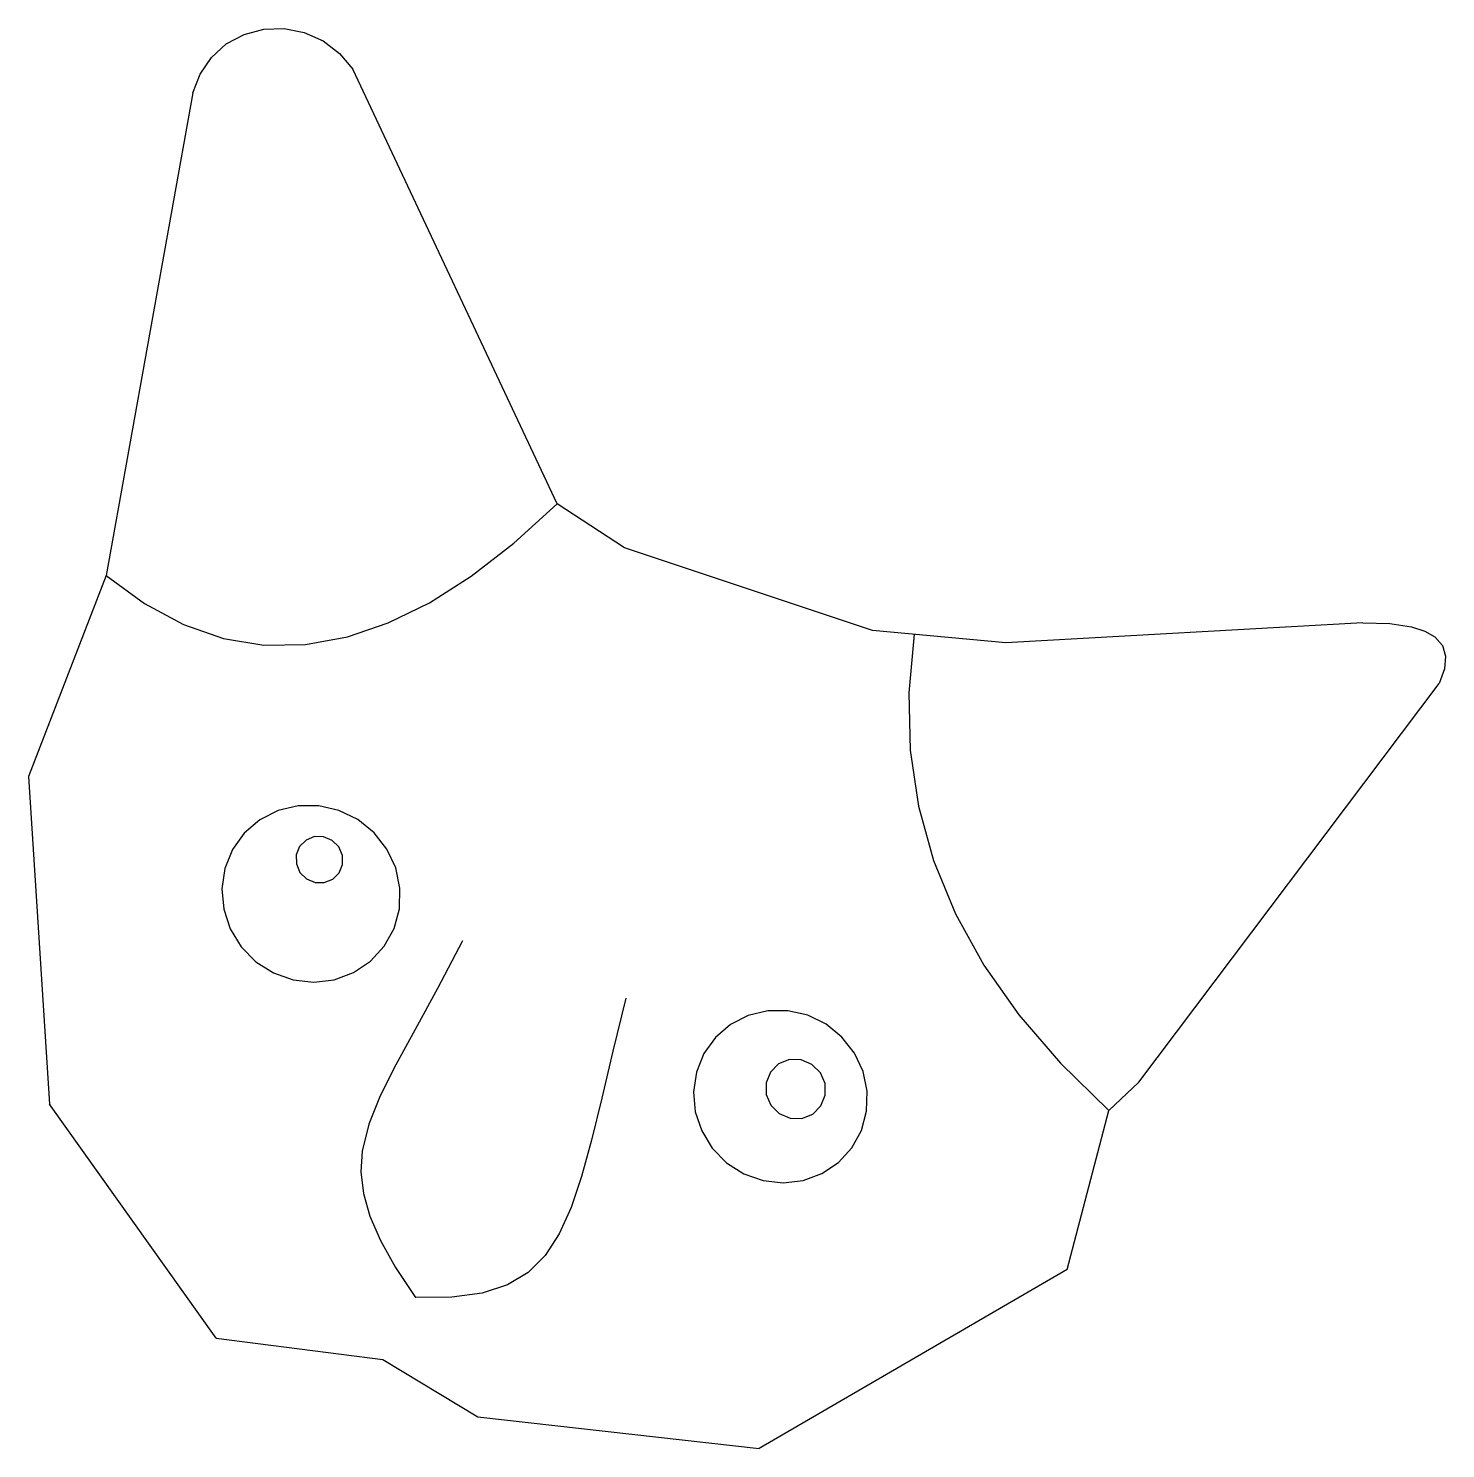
# Model space of a CAD drawing. Header units: millimetres. Extents: x 230 to 831, y 297 to 899.
import ezdxf

# ---------------------------------------------------------------- set-up
doc = ezdxf.new("R2010")
doc.units = ezdxf.units.MM

msp = doc.modelspace()

# ---------------------------------------------------------------- linework, layer by layer
at = {"color": 7, "linetype": 'Continuous'}
for p, q in [((454.57, 697.09), (367.96, 881.22)), ((300.15, 871.18), (263.38, 666.7)), ((483.07, 678.43), (454.57, 697.09)), ((588.24, 643.43), (483.07, 678.43)), ((263.38, 666.7), (230.43, 581.57)), ((796.03, 646.57), (644.68, 638.19)), ((644.68, 638.19), (588.24, 643.43)), ((700.99, 451.95), (828.37, 620.86)), ((230.43, 581.57), (239.4, 442.71)), ((688.32, 439.96), (700.99, 451.95)), ((239.4, 442.71), (239.6, 442.46)), ((310, 343.57), (239.4, 442.71)), ((670.64, 372.57), (688.32, 439.96)), ((670.64, 372.57), (540.2, 296.72)), ((310, 343.57), (380.61, 334.53)), ((380.61, 334.53), (420.88, 310.13)), ((420.88, 310.13), (540.2, 296.72))]:
    msp.add_line(p, q, dxfattribs=at)
at = {"color": 7, "linetype": 'Continuous', "flags": 128}
for points in [[(300.15, 871.18), (303.18, 879.16), (307.98, 886.2), (314.32, 891.91), (321.84, 895.99), (330.16, 898.23), (338.82, 898.5), (347.37, 896.8), (355.35, 893.21), (362.34, 887.92), (367.96, 881.22)], [(263.38, 666.7), (279.6, 654.77), (296.16, 645.88), (313.05, 640.03), (330.27, 637.22), (347.83, 637.45), (365.72, 640.72), (382.9, 646.59), (400.37, 655.16), (418.14, 666.43), (436.21, 680.41), (454.57, 697.09)], [(796.03, 646.57), (807.48, 646.31), (816.67, 644.97), (822.32, 643.15), (826.57, 640.66), (829.72, 637.01), (831.07, 632.49), (830.62, 627.11), (828.37, 620.86)], [(605.82, 641.8), (603.51, 616.97), (604.11, 592.71), (607.62, 569), (614.05, 545.85), (623.39, 523.27), (635.41, 501.63), (650.24, 480.53), (667.87, 459.98), (688.32, 439.96)], [(353.47, 569.15), (344.7, 569.12), (336.22, 567.09), (328.49, 563.15), (321.94, 557.53), (316.92, 550.53), (313.68, 542.52), (312.42, 533.93), (313.2, 525.24), (315.97, 516.9), (320.59, 509.37), (326.81, 503.05), (334.29, 498.29), (342.63, 495.34), (351.38, 494.36), (360.06, 495.4), (368.22, 498.4), (375.41, 503.21), (381.23, 509.57), (385.39, 517.12), (387.65, 525.48), (387.9, 534.18), (386.11, 542.75), (382.39, 550.74), (376.93, 557.71), (370.04, 563.28), (362.07, 567.17), (353.47, 569.15)], [(363.52, 548.09), (361.97, 551.68), (359.18, 554.44), (355.56, 555.97), (351.67, 556.02), (348.09, 554.58), (345.38, 551.89), (343.94, 548.34), (344, 544.47), (345.54, 540.89), (348.33, 538.12), (351.95, 536.6), (355.84, 536.55), (359.42, 537.98), (362.13, 540.68), (363.57, 544.23), (363.52, 548.09)], [(414.35, 511.88), (403.83, 491.66), (394.34, 474.34), (386.15, 459.36), (379.52, 446.16), (374.69, 434.15), (371.94, 422.78), (371.39, 413.93), (372.4, 404.84), (375.09, 395.25), (379.59, 384.87), (386.01, 373.44), (394.5, 360.68)], [(483.64, 487.53), (478.16, 465.14), (473.43, 445.14), (469.12, 427.48), (464.88, 412.07), (460.4, 398.83), (455.35, 387.69), (449.39, 378.57), (442.19, 371.4), (433.44, 366.11), (422.79, 362.6), (409.92, 360.82), (394.5, 360.68)], [(552.35, 482.27), (543.79, 482.24), (535.52, 480.25), (527.99, 476.42), (521.6, 470.94), (516.7, 464.11), (513.55, 456.29), (512.32, 447.92), (513.08, 439.45), (515.78, 431.32), (520.29, 423.97), (526.35, 417.81), (533.64, 413.17), (541.78, 410.29), (550.31, 409.33), (558.78, 410.34), (566.73, 413.28), (573.74, 417.97), (579.42, 424.16), (583.47, 431.53), (585.68, 439.68), (585.92, 448.16), (584.17, 456.52), (580.55, 464.31), (575.23, 471.11), (568.5, 476.55), (560.74, 480.34), (552.35, 482.27)], [(568.07, 451.4), (566.1, 455.99), (562.53, 459.52), (557.9, 461.47), (552.93, 461.53), (548.36, 459.7), (544.89, 456.26), (543.06, 451.72), (543.13, 446.78), (545.1, 442.2), (548.67, 438.67), (553.29, 436.72), (558.27, 436.66), (562.83, 438.49), (566.3, 441.93), (568.14, 446.47), (568.07, 451.4)]]:
    msp.add_lwpolyline(points, dxfattribs=at)

doc.saveas('drawing.dxf')
